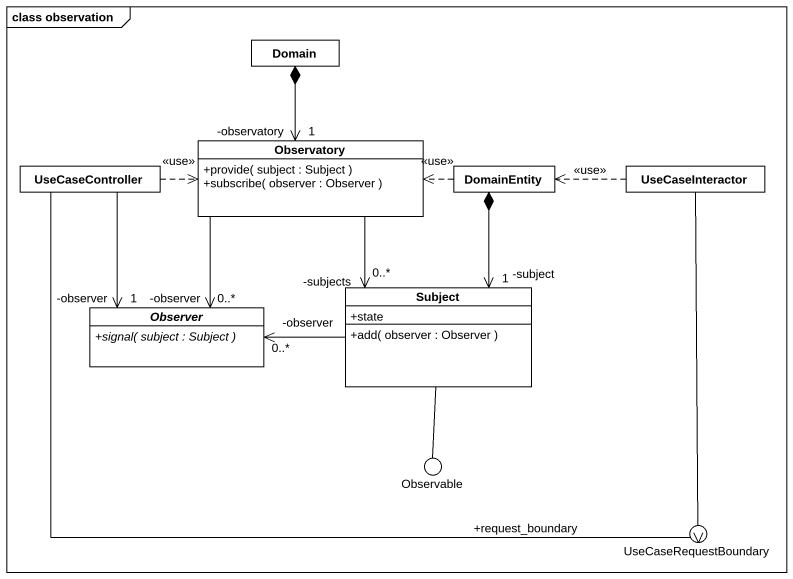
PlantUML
@startuml
mainframe class observation
allowmixing
hide circle
hide empty members
skinparam classAttributeIconSize 0
class Domain
class UseCaseController
class Observatory {
  +provide( subject : Subject )
  +subscribe( observer : Observer )
}
class DomainEntity
class UseCaseInteractor
abstract class Observer {
  {abstract} +signal( subject : Subject )
}
class Subject {
  +state
  +add( observer : Observer )
}
() Observable
() UseCaseRequestBoundary
Domain *--> "-observatory\n1" Observatory
UseCaseController .right.> Observatory : <<use>>
UseCaseController --> "-observer\n1" Observer
UseCaseController -right-> "+request_boundary" UseCaseRequestBoundary
Observatory --> "-observer\n0..*" Observer
Observatory --> "-subjects\n0..*" Subject
DomainEntity .left.> Observatory : <<use>>
DomainEntity *--> "-subject\n1" Subject
UseCaseInteractor .left.> DomainEntity : <<use>>
UseCaseInteractor -- UseCaseRequestBoundary
Subject -left-> "-observer\n0..*" Observer
Subject -- Observable
@enduml
